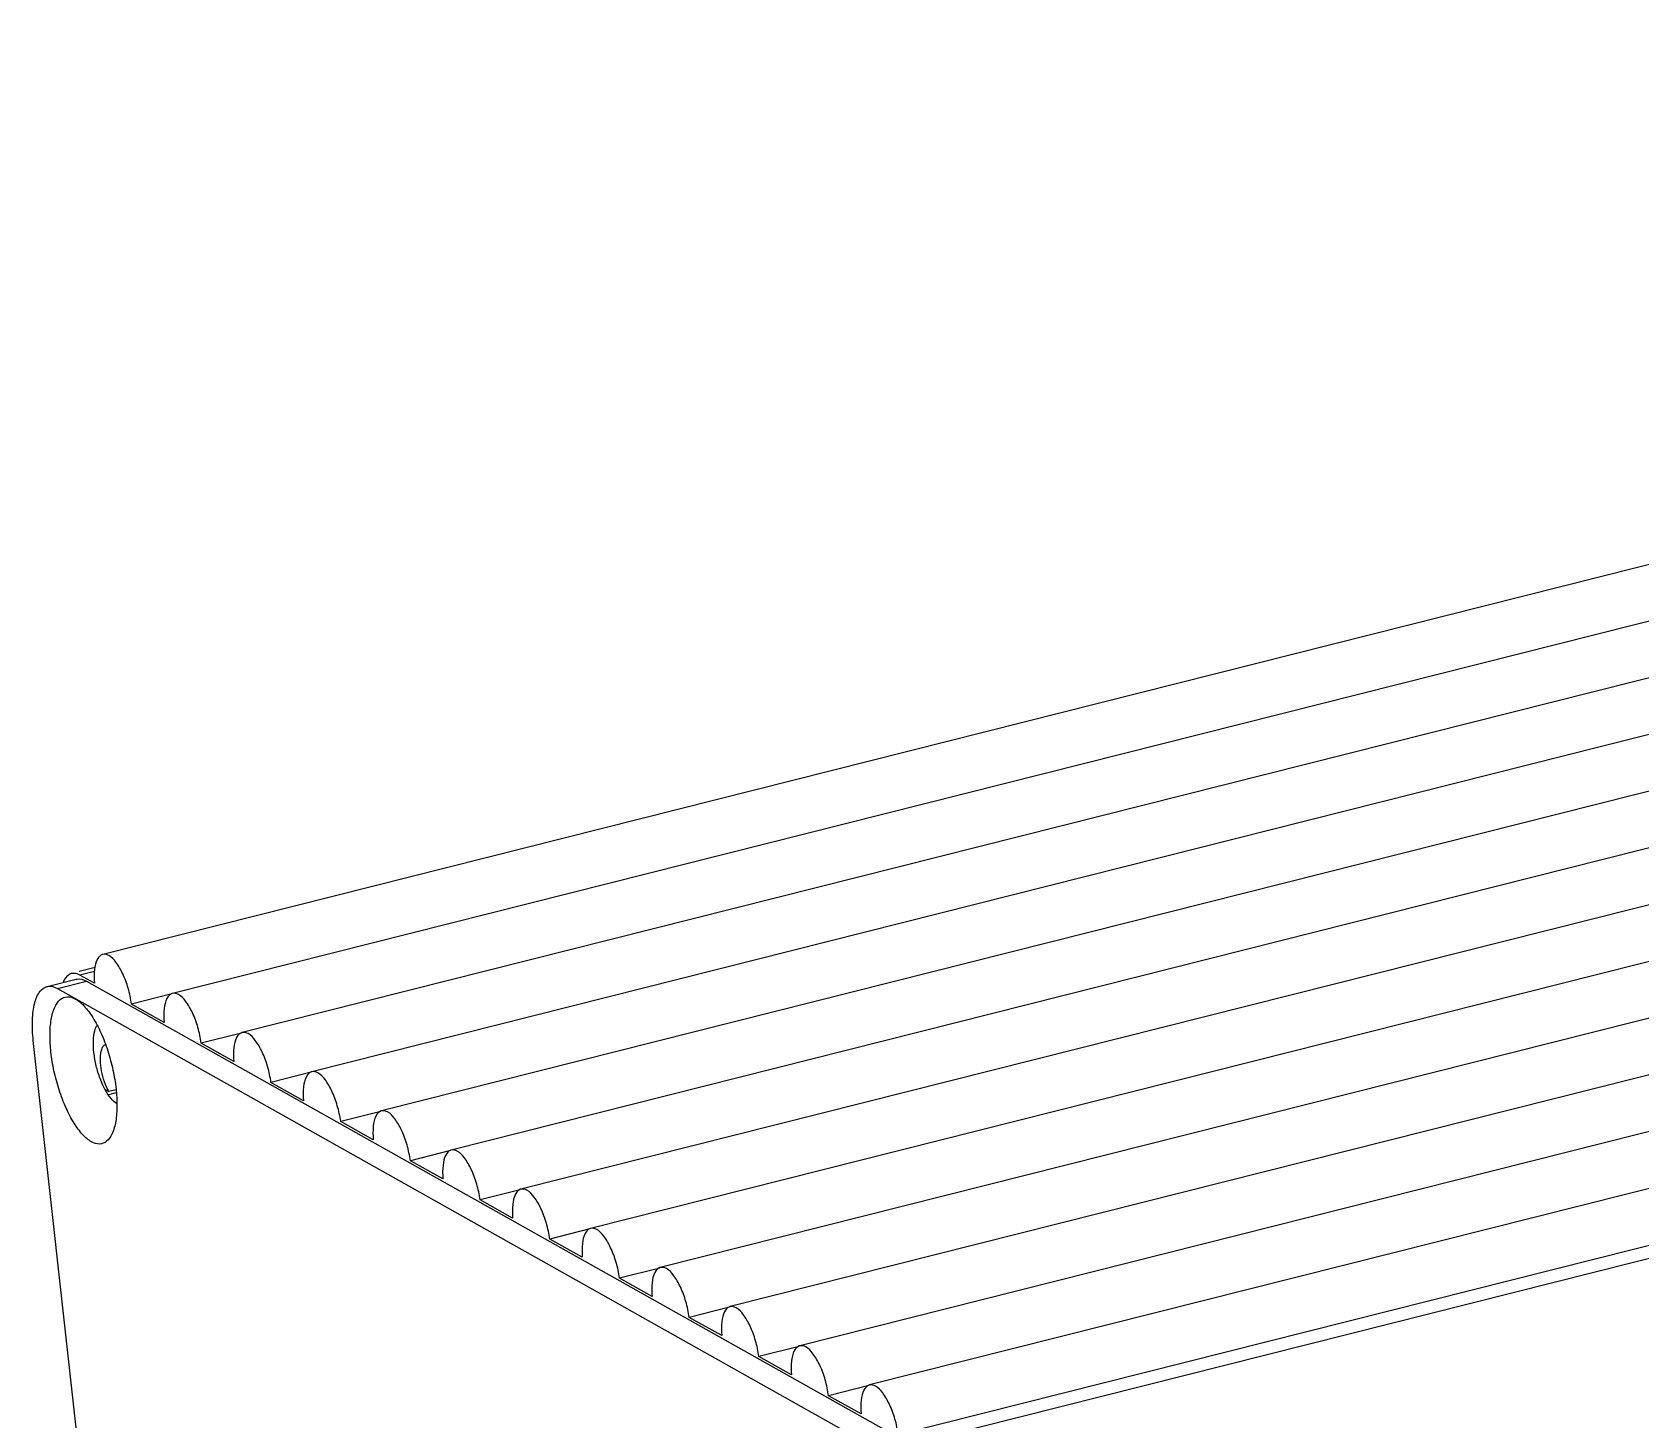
# Model space of a CAD drawing. Header units: millimetres. Extents: x 0 to 6709, y 0 to 2428.
# Drawn here: x 1163.9 to 1223.5, y 2093.3 to 2144.7 of the extents above; entities that cross this region are included whole.
import ezdxf

# ---------------------------------------------------------------- set-up
doc = ezdxf.new("R2010")
doc.units = ezdxf.units.MM
doc.layers.add('02___PRT_ALL_AXES', color=7, linetype='Continuous')
doc.layers.add('06___PRT_ALL_SURFS', color=7, linetype='Continuous')

msp = doc.modelspace()

# ---------------------------------------------------------------- linework, layer by layer
at = {"color": 7, "linetype": 'Continuous'}
for p, q in [((1166.500391261559, 2105.739224680863), (1166.398336027518, 2105.985505478622)), ((1166.587721645703, 2105.565757257922), (1166.500391261559, 2105.739224680863)), ((1166.994761027201, 2105.453920207023), (1166.710532964718, 2105.382269644202))]:
    msp.add_line(p, q, dxfattribs=at)
for points, start_tangent, end_tangent in [([(1164.718235742826, 2108.627016944381), (1164.923478423525, 2108.913933073622), (1165.185242190056, 2109.016096260202), (1165.485057793123, 2108.932919766663), (1165.583318404324, 2108.870868018783)], (0.4083121389597646, 0.9128423725803386), (0.814390696785051, -0.5803169763068794)), ([(1165.583318404324, 2108.870868018783), (1165.804418691101, 2108.672094022122), (1166.124347032704, 2108.247837430961), (1166.424342673506, 2107.682507273843), (1166.68158379986, 2107.013415137304), (1166.873104691907, 2106.301045642562), (1166.986031781265, 2105.611908656603)], (0.8143906964441879, -0.5803169767852312), (0.1100903167546982, -0.9939215875293433)), ([(1164.576292524043, 2106.965657696623), (1164.541164974276, 2107.601422363621), (1164.587589146098, 2108.172900575501), (1164.718235742826, 2108.627016944381)], (-0.1100902391315459, 0.9939215961271588), (0.4083121384764258, 0.912842372796535)), ([(1166.150570510859, 2107.394301736464), (1166.201732600568, 2107.760373358902), (1166.274820447777, 2107.949432416903)], (0.0426032539051295, 0.9990920692091873), (0.5100025032333945, 0.8601729167415534)), ([(1166.830966795483, 2103.922097078143), (1166.638845879237, 2103.663633277063), (1166.377082112705, 2103.561470093024), (1166.077266509646, 2103.644646586563), (1165.757905611661, 2103.905472331104), (1165.437977272604, 2104.329728922261), (1165.137981629263, 2104.895059079383), (1164.880740502902, 2105.564151215922), (1164.689219613408, 2106.276520710664), (1164.576292524043, 2106.965657696623)], (-0.4296899502015457, -0.902976492881068), (-0.1100903166564753, 0.9939215875402231)), ([(1166.168596194906, 2106.946798211862), (1166.150570510859, 2107.394301736464)], (-0.1100902377795586, 0.9939215962769097), (0.04260325571760816, 0.9990920691318995)), ([(1166.253899318684, 2106.461467427382), (1166.168596194906, 2106.946798211862)], (-0.2325797941425512, 0.9725773179324144), (-0.1100903170733218, 0.9939215874940516)), ([(1166.398336027518, 2105.985505478622), (1166.253899318684, 2106.461467427382)], (-0.3484946859384487, 0.9373107562983912), (-0.2325797896110451, 0.9725773190160679)), ([(1166.803452712842, 2105.243441864965), (1166.587721645703, 2105.565757257922)], (-0.6389790006045796, 0.7692241784982924), (-0.4807713344773138, 0.8768460092541353)), ([(1167.015644551606, 2105.054906651481), (1166.803452712842, 2105.243441864965)], (-0.8703831399593238, 0.4923750498091349), (-0.6389790034218777, 0.7692241761580196)), ([(1166.986031781265, 2105.611908656603), (1167.021159328486, 2104.976143989601), (1166.974735156664, 2104.404665777722), (1166.844088559943, 2103.950549408844), (1166.830966795483, 2103.922097078143)], (0.1100902396655478, -0.9939215960680109), (-0.429689950451405, -0.9029764927621701))]:
    msp.add_spline(points, degree=3, dxfattribs=dict(at, start_tangent=start_tangent, end_tangent=end_tangent))
at = {"layer": '02___PRT_ALL_AXES', "color": 7, "linetype": 'Continuous'}
for p, q in [((1164.433599832542, 2109.394522081962), (1165.509530807418, 2109.665751676663)), ((1164.818377058918, 2109.322981455423), (1165.894308031262, 2109.594211050124)), ((1164.818377058918, 2109.322981455423), (1231.602579334803, 2071.804793741123)), ((1165.894308031262, 2109.594211050124), (1232.67851030714, 2072.076023335823)), ((1168.244442652803, 2068.372830414562), (1163.922458426585, 2107.392733083263))]:
    msp.add_line(p, q, dxfattribs=at)
for points, start_tangent, end_tangent in [([(1163.922458426585, 2107.392733083263), (1163.891553454103, 2108.162106246064), (1163.979508619823, 2108.791093773963), (1164.177714261002, 2109.218125983141), (1164.434126735223, 2109.394092499384)], (-0.1100903161302323, 0.9939215875985115), (0.9647089604710963, 0.2633184793871806)), ([(1164.434126735223, 2109.394092499384), (1164.4667686232, 2109.401401989462), (1164.818377058918, 2109.322981455423)], (0.9647089610395984, 0.2633184773043829), (0.8718427507184138, -0.4897858899761711)), ([(1165.510057710105, 2109.665322094081), (1165.542699598083, 2109.672631584162), (1165.894308031262, 2109.594211050124)], (0.9647089610395984, 0.2633184773043829), (0.8718427507184138, -0.4897858899761711))]:
    msp.add_spline(points, degree=3, dxfattribs=dict(at, start_tangent=start_tangent, end_tangent=end_tangent))
at = {"layer": '06___PRT_ALL_SURFS', "color": 7, "linetype": 'Continuous'}
for p, q in [((1305.467789422227, 2145.619329477264), (1166.49337209348, 2110.585506804382)), ((1308.049089304064, 2144.175707236242), (1169.074671975324, 2109.141884560822)), ((1310.630952794121, 2142.725261833863), (1171.656535465381, 2107.691439158443)), ((1313.212816284178, 2141.274816434021), (1174.238398955438, 2106.240993758602)), ((1315.794679774242, 2139.824371031642), (1176.820262445502, 2104.790548356223)), ((1318.376543264307, 2138.373925629263), (1179.402125935567, 2103.340102956381)), ((1320.958406754364, 2136.923480229423), (1181.983989425616, 2101.889657554002)), ((1323.540270244421, 2135.473034827042), (1184.565852915681, 2100.439212151623)), ((1326.122133734485, 2134.022589427203), (1187.147716405745, 2098.988766751783)), ((1328.703997224542, 2132.572144024824), (1189.729579895802, 2097.538321349404)), ((1331.285860714606, 2131.121698622444), (1192.311443385859, 2096.087875949563)), ((1333.867724204663, 2129.671253222603), (1194.893306875923, 2094.637430547184)), ((1334.937637647761, 2127.824342753362), (1195.963220319021, 2092.790520077942)), ((1336.403138150841, 2127.708995033843), (1197.428720822108, 2092.67517235842)), ((1166.208715482202, 2110.097387445341), (1165.615881488806, 2109.947940939561)), ((1166.18953604634, 2109.957721768364), (1165.647839839921, 2109.821166499181)), ((1165.045783992982, 2109.589172363223), (1165.027767402143, 2109.549787636301)), ((1166.185728068181, 2109.518990375062), (1165.647839839921, 2109.821166499181)), ((1169.052079262061, 2109.121202438102), (1167.562312274627, 2108.745649630662)), ((1168.767591537924, 2108.068544985383), (1167.562312274627, 2108.745649630662)), ((1171.633444843539, 2107.670298113604), (1170.144585418422, 2107.294974091583)), ((1171.349455027981, 2106.618099583004), (1170.144585438744, 2107.294974081422)), ((1174.215308333603, 2106.219852711221), (1172.726448908479, 2105.844528691743)), ((1173.931318518038, 2105.167654180621), (1172.726448928801, 2105.844528681584)), ((1166.581260271779, 2105.580078042081), (1166.718332105842, 2105.503073502161)), ((1166.995833036746, 2105.573028399082), (1166.718331905185, 2105.503073613922)), ((1176.79717182366, 2104.769407311383), (1175.308312398543, 2104.394083289364)), ((1176.513182008102, 2103.717208780783), (1175.308312418858, 2104.394083279201)), ((1179.379035313724, 2103.318961909001), (1177.8901758886, 2102.943637889523)), ((1179.095045498166, 2102.266763378402), (1177.890175908922, 2102.943637876822)), ((1181.960898803781, 2101.868516509163), (1180.472039378657, 2101.493192487143)), ((1181.676908988216, 2100.816317978562), (1180.472039398986, 2101.493192476981)), ((1184.542762293838, 2100.418071106782), (1183.053902868721, 2100.042747084764)), ((1184.25877247828, 2099.365872576182), (1183.053902889036, 2100.042747074602)), ((1187.124625783903, 2098.967625704403), (1185.635766358786, 2098.592301684923)), ((1186.840635968345, 2097.915427173803), (1185.6357663791, 2098.592301674762)), ((1189.706489273967, 2097.517180304561), (1188.217629848843, 2097.141856282544)), ((1189.422499458402, 2096.464981773961), (1188.217629869165, 2097.141856272383)), ((1192.288352764017, 2096.066734902182), (1190.7994933389, 2095.691410882702)), ((1192.004362948459, 2095.014536371582), (1190.799493359222, 2095.691410870004)), ((1194.870216254081, 2094.616289502341), (1193.381356828964, 2094.240965480323)), ((1194.586226438523, 2093.56409097174), (1193.381356849279, 2094.240965470162))]:
    msp.add_line(p, q, dxfattribs=at)
for points, start_tangent, end_tangent in [([(1166.493152096462, 2110.584986388863), (1166.476105381758, 2110.580436631642), (1166.291678651303, 2110.400651306682), (1166.190159550302, 2110.029558022963), (1166.185728068181, 2109.518990375062)], (-0.9765235467065089, -0.2154106838755709), (0.08129078035301454, -0.9966904278809935)), ([(1167.562312274627, 2108.745649630662), (1167.43668316342, 2109.329283027781), (1167.234029669818, 2109.871255113761), (1166.982658038965, 2110.295864279782), (1166.717679374103, 2110.543801934782), (1166.493152096462, 2110.584986388863)], (-0.1376561607694241, 0.9904800762267875), (-0.976523546732145, -0.2154106837593532)), ([(1165.339368841423, 2109.876793083384), (1165.303063610497, 2109.866660749063), (1165.045783992982, 2109.589172363223)], (-0.9781117253141428, -0.2080803998530157), (-0.4336727629372105, -0.9010704382490894)), ([(1165.548646992838, 2109.863295922163), (1165.339368841423, 2109.876793083384)], (-0.9567453728285875, 0.2909266085649217), (-0.9781117257723886, -0.2080803976989661)), ([(1165.647839839921, 2109.821166499181), (1165.548646992838, 2109.863295922163)], (-0.8718427530951183, 0.4897858857455211), (-0.9567453690277362, 0.2909266210644547)), ([(1169.074448399444, 2109.141324704182), (1169.056738909845, 2109.136589359323), (1168.872085235462, 2108.955301416083), (1168.770966260659, 2108.581791012484), (1168.767591537924, 2108.068544985383)], (-0.9767711606866968, -0.2142850896603947), (0.08331107537873148, -0.9965235896451421)), ([(1170.144585438744, 2107.294974081422), (1170.019520624106, 2107.880375178844), (1169.816749371022, 2108.424605754082), (1169.564765719538, 2108.851188850624), (1169.298979187364, 2109.100179706462), (1169.074448399444, 2109.141324704182)], (-0.1357996183798827, 0.9907363239772116), (-0.9767711608573628, -0.2142850888824515)), ([(1171.656311889501, 2107.690879304344), (1171.638602399902, 2107.686143956942), (1171.453948725519, 2107.504856013702), (1171.352829750723, 2107.131345612643), (1171.349455027981, 2106.618099583004)], (-0.9767711606866968, -0.2142850896603947), (0.08331107537873148, -0.9965235896451421)), ([(1172.726448928801, 2105.844528681584), (1172.601384114163, 2106.429929779002), (1172.398612861079, 2106.974160354244), (1172.146629209603, 2107.400743450782), (1171.880842677421, 2107.649734304083), (1171.656311889501, 2107.690879304344)], (-0.1357996183798827, 0.9907363239772116), (-0.9767711608573628, -0.2142850888824515)), ([(1166.718332105842, 2105.503073502161), (1166.559655430561, 2105.864051797224), (1166.451319271817, 2106.275169796423), (1166.409518283539, 2106.674971435223), (1166.440501096856, 2107.003692281463), (1166.539636237687, 2107.212193434183), (1166.591483654943, 2107.247025597182)], (-0.4864215653137877, 0.8737242475733891), (0.897041240844269, 0.4419468432114597)), ([(1174.238175379558, 2106.240433901961), (1174.220465889966, 2106.235698557104), (1174.035812215583, 2106.054410613864), (1173.934693240788, 2105.680900210264), (1173.931318518038, 2105.167654180621)], (-0.9767711606866968, -0.2142850896603947), (0.08331107537873148, -0.9965235896451421)), ([(1175.308312418858, 2104.394083279201), (1175.18324760422, 2104.979484376623), (1174.980476351144, 2105.523714951862), (1174.728492699667, 2105.950298048403), (1174.462706167478, 2106.199288904241), (1174.238175379558, 2106.240433901961)], (-0.1357996183798827, 0.9907363239772116), (-0.9767711608573628, -0.2142850888824515)), ([(1176.820038869622, 2104.789988502123), (1176.802329380023, 2104.785253154721), (1176.61767570564, 2104.603965211481), (1176.516556730837, 2104.230454807881), (1176.513182008102, 2103.717208780783)], (-0.9767711606866968, -0.2142850896603947), (0.08331107537873148, -0.9965235896451421)), ([(1177.890175908922, 2102.943637876822), (1177.765111094284, 2103.529038974242), (1177.562339841201, 2104.073269552024), (1177.310356189717, 2104.499852648563), (1177.044569657542, 2104.748843501862), (1176.820038869622, 2104.789988502123)], (-0.1357996183798827, 0.9907363239772116), (-0.9767711608573628, -0.2142850888824515)), ([(1179.401902359686, 2103.339543099743), (1179.38419287008, 2103.334807754884), (1179.199539195704, 2103.153519809102), (1179.098420220902, 2102.780009408043), (1179.095045498166, 2102.266763378402)], (-0.9767711606866968, -0.2142850896603947), (0.08331107537873148, -0.9965235896451421)), ([(1180.472039398986, 2101.493192476981), (1180.346974584341, 2102.078593574402), (1180.144203331265, 2102.622824149641), (1179.892219679781, 2103.049407246182), (1179.626433147607, 2103.298398099483), (1179.401902359686, 2103.339543099743)], (-0.1357996183798827, 0.9907363239772116), (-0.9767711608573628, -0.2142850888824515)), ([(1181.983765849736, 2101.889097697363), (1181.966056360144, 2101.884362352501), (1181.781402685761, 2101.703074409261), (1181.680283710966, 2101.329564005662), (1181.676908988216, 2100.816317978562)], (-0.9767711606866968, -0.2142850896603947), (0.08331107537873148, -0.9965235896451421)), ([(1183.053902889036, 2100.042747074602), (1182.928838074405, 2100.628148172022), (1182.726066821322, 2101.172378747262), (1182.474083169845, 2101.598961843802), (1182.208296637656, 2101.847952699642), (1181.983765849736, 2101.889097697363)], (-0.1357996183798827, 0.9907363239772116), (-0.9767711608573628, -0.2142850888824515)), ([(1184.5656293398, 2100.438652297522), (1184.547919850201, 2100.433916950122), (1184.363266175818, 2100.252629006882), (1184.262147201023, 2099.879118605824), (1184.25877247828, 2099.365872576182)], (-0.9767711606866968, -0.2142850896603947), (0.08331107537873148, -0.9965235896451421)), ([(1185.6357663791, 2098.592301674762), (1185.510701564462, 2099.177702772184), (1185.307930311379, 2099.72193334742), (1185.055946659902, 2100.148516443964), (1184.790160127721, 2100.397507297263), (1184.5656293398, 2100.438652297522)], (-0.1357996183798827, 0.9907363239772116), (-0.9767711608573628, -0.2142850888824515)), ([(1187.147492829865, 2098.988206895143), (1187.129783340258, 2098.983471550282), (1186.945129665882, 2098.802183607042), (1186.84401069108, 2098.428673203442), (1186.840635968345, 2097.915427173803)], (-0.9767711606866968, -0.2142850896603947), (0.08331107537873148, -0.9965235896451421)), ([(1188.217629869165, 2097.141856272383), (1188.092565054519, 2097.727257369801), (1187.889793801443, 2098.271487945041), (1187.637810149959, 2098.698071041581), (1187.372023617785, 2098.947061897423), (1187.147492829865, 2098.988206895143)], (-0.1357996183798827, 0.9907363239772116), (-0.9767711608573628, -0.2142850888824515)), ([(1189.729356319922, 2097.537761495301), (1189.711646830323, 2097.533026147903), (1189.526993155947, 2097.351738204663), (1189.425874181144, 2096.978227801063), (1189.422499458402, 2096.464981773961)], (-0.9767711606866968, -0.2142850896603947), (0.08331107537873148, -0.9965235896451421)), ([(1190.799493359222, 2095.691410870004), (1190.674428544584, 2096.276811967422), (1190.471657291507, 2096.821042545202), (1190.219673640024, 2097.247625641743), (1189.953887107842, 2097.496616495042), (1189.729356319922, 2097.537761495301)], (-0.1357996183798827, 0.9907363239772116), (-0.9767711608573628, -0.2142850888824515)), ([(1192.311219809979, 2096.087316092922), (1192.29351032038, 2096.082580748061), (1192.108856645996, 2095.901292802282), (1192.007737671201, 2095.527782401221), (1192.004362948459, 2095.014536371582)], (-0.9767711606866968, -0.2142850896603947), (0.08331107537873148, -0.9965235896451421)), ([(1193.381356849279, 2094.240965470162), (1193.256292034641, 2094.82636656758), (1193.053520781557, 2095.370597142823), (1192.801537130081, 2095.79718023936), (1192.535750597906, 2096.046171092663), (1192.311219809979, 2096.087316092922)], (-0.1357996183798827, 0.9907363239772116), (-0.9767711608573628, -0.2142850888824515)), ([(1194.893083300043, 2094.636870690543), (1194.875373810444, 2094.632135345682), (1194.690720136061, 2094.450847402442), (1194.589601161266, 2094.077336998842), (1194.586226438523, 2093.56409097174)], (-0.9767711606866968, -0.2142850896603947), (0.08331107537873148, -0.9965235896451421)), ([(1195.963220339343, 2092.790520067783), (1195.838155524705, 2093.375921165201), (1195.635384271621, 2093.920151740444), (1195.383400620145, 2094.346734836981), (1195.117614087963, 2094.595725692823), (1194.893083300043, 2094.636870690543)], (-0.1357996183798827, 0.9907363239772116), (-0.9767711608573628, -0.2142850888824515))]:
    msp.add_spline(points, degree=3, dxfattribs=dict(at, start_tangent=start_tangent, end_tangent=end_tangent))

doc.saveas('drawing.dxf')
